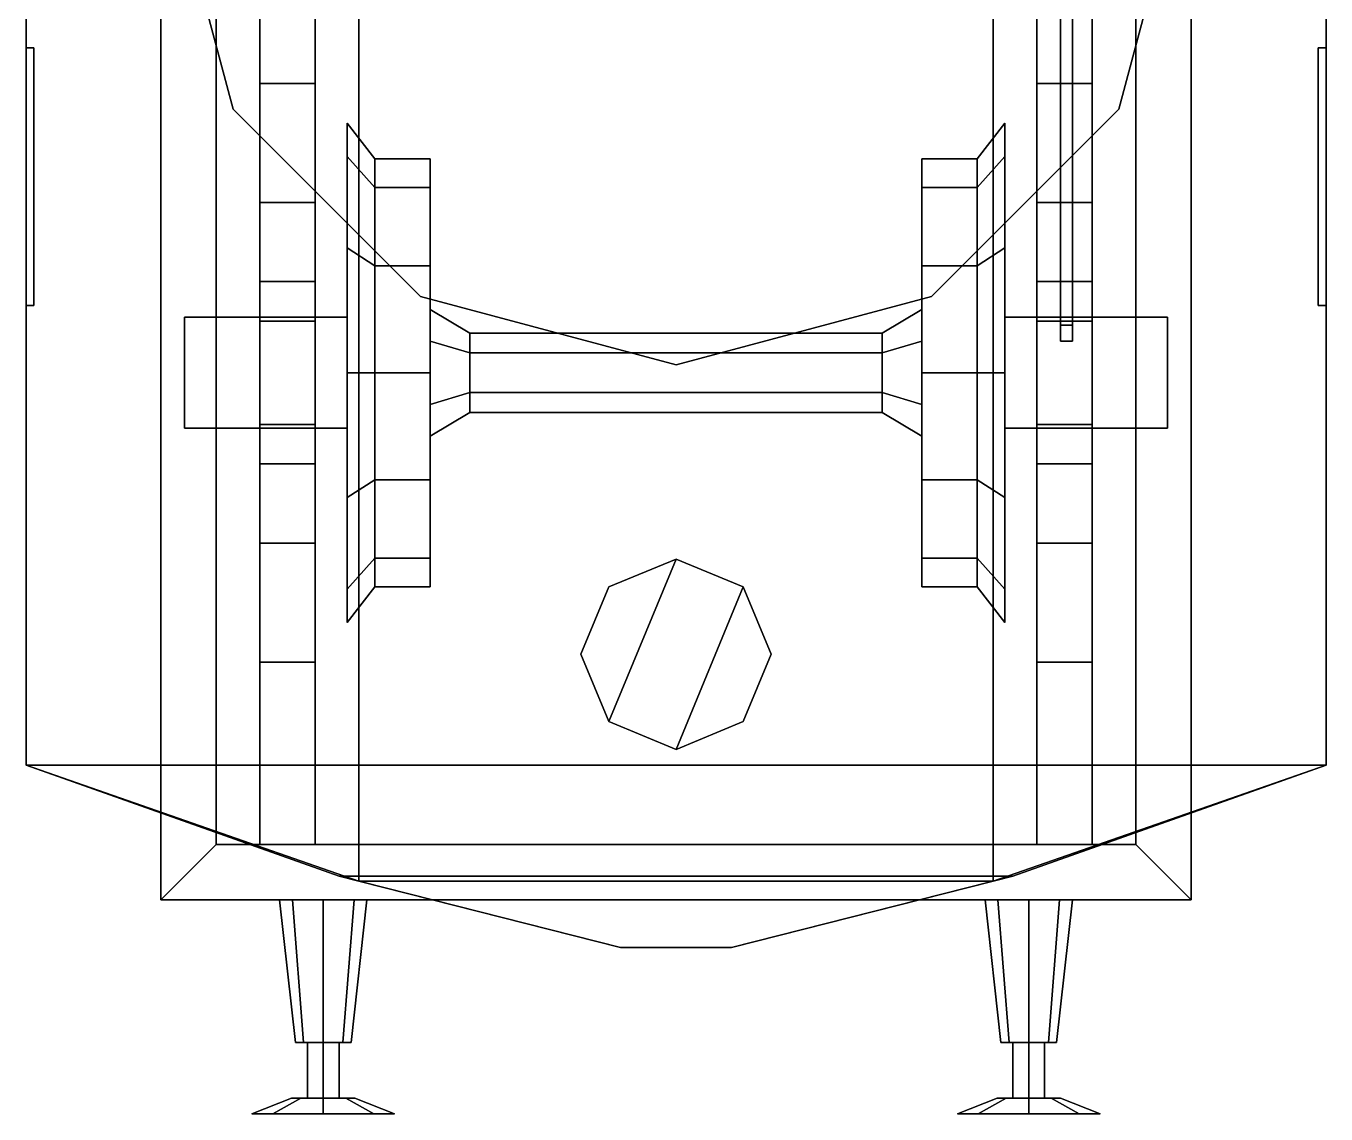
# Model space of a CAD drawing. Header units: millimetres. Extents: x -1.6 to 18.5, y -3.2 to 14.2.
# Drawn here: x -1.64 to 1.64, y -3.18 to -0.435 of the extents above; entities that cross this region are included whole.
import ezdxf

# ---------------------------------------------------------------- set-up
doc = ezdxf.new("R2010")
doc.units = ezdxf.units.MM
for name, color, linetype in [('buffer', 1, 'Continuous'), ('turret', 2, 'Continuous'), ('wheels', 2, 'Continuous')]:
    doc.layers.add(name, color=color, linetype=linetype)

msp = doc.modelspace()

# ---------------------------------------------------------------- linework, layer by layer
for points in [[(-1.3, -2.64, 1.31), (-1.3, -2.64, 1.58), (-1.3, 2.73, 1.58), (-1.3, 2.73, 1.31)], [(-1.3, 2.73, 1.31), (-1.16, 2.59, 1.31), (-1.16, -2.5, 1.31), (-1.3, -2.64, 1.31)], [(-1.3, 2.73, 1.58), (-1.3, -2.64, 1.58), (1.3, -2.64, 1.58), (1.3, 2.73, 1.58)], [(1.3, -2.64, 1.31), (1.16, -2.5, 1.31), (1.16, 2.59, 1.31), (1.3, 2.73, 1.31)], [(1.3, -2.64, 1.58), (1.3, -2.64, 1.31), (1.3, 2.73, 1.31), (1.3, 2.73, 1.58)], [(-1.16, 2.59, 1.31), (-1.16, 2.59, 1.58), (-1.16, -2.5, 1.58), (-1.16, -2.5, 1.31)], [(-0.91, -2.5, 1.31), (-1.05, -2.5, 1.31), (-1.05, 2.59, 1.31), (-0.91, 2.59, 1.31)], [(-1.05, 2.59, 1.58), (-1.05, 2.59, 1.31), (-1.05, -2.5, 1.31), (-1.05, -2.5, 1.58)], [(-0.91, -2.5, 1.58), (-0.91, -2.5, 1.31), (-0.91, 2.59, 1.31), (-0.91, 2.59, 1.58)], [(0.91, 2.59, 1.58), (0.91, 2.59, 1.31), (0.91, -2.5, 1.31), (0.91, -2.5, 1.58)], [(1.05, -2.5, 1.31), (0.91, -2.5, 1.31), (0.91, 2.59, 1.31), (1.05, 2.59, 1.31)], [(1.05, -2.5, 1.58), (1.05, -2.5, 1.31), (1.05, 2.59, 1.31), (1.05, 2.59, 1.58)], [(1.16, 2.59, 1.58), (1.16, 2.59, 1.31), (1.16, -2.5, 1.31), (1.16, -2.5, 1.58)], [(-1.29, 0, 1.58), (-1.1172, -0.645, 1.58), (-1.1172, -0.645, 1.66), (-1.29, 0, 1.66)], [(1, -1.19, 0.66), (0.97, -1.19, 0.68), (0.97, 0.02, 0.82), (1, 0.03, 0.8027)], [(0.97, -1.19, 0.68), (1, -1.19, 0.7), (1, 0.01, 0.8373), (0.97, 0.02, 0.82)], [(1, -1.19, 0.7), (1, -1.19, 0.66), (1, 0.03, 0.8027), (1, 0.01, 0.8373)], [(1.1172, -0.645, 1.58), (1.29, 0, 1.58), (1.29, 0, 1.66), (1.1172, -0.645, 1.66)], [(1, -1.23, 0.9527), (0.97, -1.23, 0.97), (0.97, -0.09, 0.97), (1, -0.08, 0.9527)], [(0.97, -1.23, 0.97), (1, -1.23, 0.9873), (1, -0.1, 0.9873), (0.97, -0.09, 0.97)], [(1, -1.23, 0.9873), (1, -1.23, 0.9527), (1, -0.08, 0.9527), (1, -0.1, 0.9873)], [(-1.1172, -0.645, 1.58), (-0.645, -1.1172, 1.58), (-0.645, -1.1172, 1.66), (-1.1172, -0.645, 1.66)], [(0.645, -1.1172, 1.58), (1.1172, -0.645, 1.58), (1.1172, -0.645, 1.66), (0.645, -1.1172, 1.66)], [(-0.645, -1.1172, 1.58), (0, -1.29, 1.58), (0, -1.29, 1.66), (-0.645, -1.1172, 1.66)], [(0, -1.29, 1.58), (0.645, -1.1172, 1.58), (0.645, -1.1172, 1.66), (0, -1.29, 1.66)], [(-1.3, -2.64, 1.31), (-1.16, -2.5, 1.31), (1.16, -2.5, 1.31), (1.3, -2.64, 1.31)], [(1.16, -2.5, 1.58), (1.16, -2.5, 1.31), (-1.16, -2.5, 1.31), (-1.16, -2.5, 1.58)], [(-1.3, -2.64, 1.58), (-1.3, -2.64, 1.31), (1.3, -2.64, 1.31), (1.3, -2.64, 1.58)]]:
    msp.add_3dface(points)
at = {"color": 5}
for points in [[(-0.91, -0.58, 1.24), (-0.91, -0.88, 1.07), (-1.05, -0.88, 1.07), (-1.05, -0.58, 1.24)], [(-1.05, -0.88, 1.07), (-1.05, -0.88, 1.31), (-1.05, -0.58, 1.31), (-1.05, -0.58, 1.24)], [(-1.05, -0.58, 1.24), (-1.05, -0.58, 1.31), (-0.91, -0.58, 1.31), (-0.91, -0.58, 1.24)], [(-0.91, -0.58, 1.31), (-0.91, -0.88, 1.31), (-0.91, -0.88, 1.07), (-0.91, -0.58, 1.24)], [(1.05, -0.58, 1.24), (1.05, -0.88, 1.07), (0.91, -0.88, 1.07), (0.91, -0.58, 1.24)], [(0.91, -0.88, 1.07), (0.91, -0.88, 1.31), (0.91, -0.58, 1.31), (0.91, -0.58, 1.24)], [(0.91, -0.58, 1.24), (0.91, -0.58, 1.31), (1.05, -0.58, 1.31), (1.05, -0.58, 1.24)], [(1.05, -0.58, 1.31), (1.05, -0.88, 1.31), (1.05, -0.88, 1.07), (1.05, -0.58, 1.24)], [(-1.05, -1.08, 0.96), (-1.05, -0.88, 1.15), (-0.91, -0.88, 1.15), (-0.91, -1.08, 0.96)], [(-0.91, -0.88, 1.07), (-0.91, -0.88, 1.15), (-1.05, -0.88, 1.15), (-1.05, -0.88, 1.07)], [(-0.91, -1.18, 1.16), (-0.91, -0.88, 1.23), (-1.05, -0.88, 1.23), (-1.05, -1.18, 1.16)], [(-1.05, -0.88, 1.23), (-1.05, -0.88, 1.15), (-1.05, -1.08, 0.96), (-1.05, -1.18, 1.16)], [(-0.91, -0.88, 1.23), (-0.91, -0.88, 1.31), (-1.05, -0.88, 1.31), (-1.05, -0.88, 1.23)], [(-0.91, -1.08, 0.96), (-0.91, -0.88, 1.15), (-0.91, -0.88, 1.23), (-0.91, -1.18, 1.16)], [(1.05, -0.88, 1.07), (1.05, -0.88, 1.15), (0.91, -0.88, 1.15), (0.91, -0.88, 1.07)], [(0.91, -1.08, 0.96), (0.91, -0.88, 1.15), (1.05, -0.88, 1.15), (1.05, -1.08, 0.96)], [(0.91, -0.88, 1.23), (0.91, -0.88, 1.15), (0.91, -1.08, 0.96), (0.91, -1.18, 1.16)], [(1.05, -0.88, 1.23), (1.05, -0.88, 1.31), (0.91, -0.88, 1.31), (0.91, -0.88, 1.23)], [(1.05, -1.18, 1.16), (1.05, -0.88, 1.23), (0.91, -0.88, 1.23), (0.91, -1.18, 1.16)], [(1.05, -1.08, 0.96), (1.05, -0.88, 1.15), (1.05, -0.88, 1.23), (1.05, -1.18, 1.16)], [(-1.05, -1.18, 1.16), (-1.05, -1.08, 0.96), (-1.05, -1.54, 0.96), (-1.05, -1.44, 1.16)], [(-1.05, -1.54, 0.96), (-1.05, -1.08, 0.96), (-0.91, -1.08, 0.96), (-0.91, -1.54, 0.96)], [(-0.91, -1.54, 0.96), (-0.91, -1.08, 0.96), (-0.91, -1.18, 1.16), (-0.91, -1.44, 1.16)], [(0.91, -1.08, 0.96), (0.91, -1.54, 0.96), (0.91, -1.44, 1.16), (0.91, -1.18, 1.16)], [(1.05, -1.08, 0.96), (1.05, -1.54, 0.96), (0.91, -1.54, 0.96), (0.91, -1.08, 0.96)], [(1.05, -1.44, 1.16), (1.05, -1.54, 0.96), (1.05, -1.08, 0.96), (1.05, -1.18, 1.16)], [(-0.83, -1.17, 0.93), (-0.83, -1.17, 0.66), (-1.24, -1.17, 0.66), (-1.16, -1.17, 0.93)], [(-1.16, -1.17, 0.93), (-1.24, -1.17, 0.66), (-1.24, -1.45, 0.66), (-1.16, -1.45, 0.93)], [(-1.24, -1.45, 0.66), (-1.24, -1.17, 0.66), (-0.83, -1.17, 0.66), (-0.83, -1.45, 0.66)], [(-0.83, -1.45, 0.93), (-0.83, -1.17, 0.93), (-1.16, -1.17, 0.93), (-1.16, -1.45, 0.93)], [(-0.91, -1.44, 1.16), (-0.91, -1.18, 1.16), (-1.05, -1.18, 1.16), (-1.05, -1.44, 1.16)], [(0.83, -1.17, 0.93), (0.83, -1.45, 0.93), (1.16, -1.45, 0.93), (1.16, -1.17, 0.93)], [(1.24, -1.17, 0.66), (1.24, -1.45, 0.66), (0.83, -1.45, 0.66), (0.83, -1.17, 0.66)], [(1.16, -1.17, 0.93), (1.24, -1.17, 0.66), (0.83, -1.17, 0.66), (0.83, -1.17, 0.93)], [(0.91, -1.18, 1.16), (0.91, -1.44, 1.16), (1.05, -1.44, 1.16), (1.05, -1.18, 1.16)], [(1.16, -1.45, 0.93), (1.24, -1.45, 0.66), (1.24, -1.17, 0.66), (1.16, -1.17, 0.93)], [(-1.05, -1.54, 0.96), (-1.05, -1.74, 1.15), (-1.05, -1.74, 1.23), (-1.05, -1.44, 1.16)], [(-1.05, -1.44, 1.16), (-1.05, -1.74, 1.23), (-0.91, -1.74, 1.23), (-0.91, -1.44, 1.16)], [(-0.91, -1.74, 1.23), (-0.91, -1.74, 1.15), (-0.91, -1.54, 0.96), (-0.91, -1.44, 1.16)], [(0.91, -1.54, 0.96), (0.91, -1.74, 1.15), (0.91, -1.74, 1.23), (0.91, -1.44, 1.16)], [(0.91, -1.44, 1.16), (0.91, -1.74, 1.23), (1.05, -1.74, 1.23), (1.05, -1.44, 1.16)], [(1.05, -1.74, 1.23), (1.05, -1.74, 1.15), (1.05, -1.54, 0.96), (1.05, -1.44, 1.16)], [(-1.16, -1.45, 0.93), (-1.24, -1.45, 0.66), (-0.83, -1.45, 0.66), (-0.83, -1.45, 0.93)], [(0.83, -1.45, 0.93), (0.83, -1.45, 0.66), (1.24, -1.45, 0.66), (1.16, -1.45, 0.93)], [(-0.91, -1.54, 0.96), (-0.91, -1.74, 1.15), (-1.05, -1.74, 1.15), (-1.05, -1.54, 0.96)], [(1.05, -1.54, 0.96), (1.05, -1.74, 1.15), (0.91, -1.74, 1.15), (0.91, -1.54, 0.96)], [(-1.05, -2.04, 1.31), (-1.05, -1.74, 1.31), (-1.05, -1.74, 1.07), (-1.05, -2.04, 1.24)], [(-1.05, -1.74, 1.07), (-1.05, -1.74, 1.15), (-0.91, -1.74, 1.15), (-0.91, -1.74, 1.07)], [(-1.05, -2.04, 1.24), (-1.05, -1.74, 1.07), (-0.91, -1.74, 1.07), (-0.91, -2.04, 1.24)], [(-1.05, -1.74, 1.23), (-1.05, -1.74, 1.31), (-0.91, -1.74, 1.31), (-0.91, -1.74, 1.23)], [(-0.91, -1.74, 1.07), (-0.91, -1.74, 1.31), (-0.91, -2.04, 1.31), (-0.91, -2.04, 1.24)], [(0.91, -1.74, 1.07), (0.91, -1.74, 1.15), (1.05, -1.74, 1.15), (1.05, -1.74, 1.07)], [(0.91, -2.04, 1.24), (0.91, -1.74, 1.07), (1.05, -1.74, 1.07), (1.05, -2.04, 1.24)], [(0.91, -2.04, 1.31), (0.91, -1.74, 1.31), (0.91, -1.74, 1.07), (0.91, -2.04, 1.24)], [(0.91, -1.74, 1.23), (0.91, -1.74, 1.31), (1.05, -1.74, 1.31), (1.05, -1.74, 1.23)], [(1.05, -1.74, 1.07), (1.05, -1.74, 1.31), (1.05, -2.04, 1.31), (1.05, -2.04, 1.24)], [(-0.91, -2.04, 1.24), (-0.91, -2.04, 1.31), (-1.05, -2.04, 1.31), (-1.05, -2.04, 1.24)], [(1.05, -2.04, 1.24), (1.05, -2.04, 1.31), (0.91, -2.04, 1.31), (0.91, -2.04, 1.24)]]:
    msp.add_3dface(points, dxfattribs=at)
at = {"layer": 'buffer'}
for points in [[(-0.9678, -2.64, 1.5278), (-1, -2.64, 1.45), (-0.96, -3, 1.45), (-0.9395, -3, 1.4995)], [(-1, -2.64, 1.45), (-0.9678, -2.64, 1.3722), (-0.9395, -3, 1.4005), (-0.96, -3, 1.45)], [(-0.89, -2.64, 1.56), (-0.9678, -2.64, 1.5278), (-0.9395, -3, 1.4995), (-0.89, -3, 1.52)], [(-0.9678, -2.64, 1.3722), (-0.89, -2.64, 1.34), (-0.89, -3, 1.38), (-0.9395, -3, 1.4005)], [(-0.8122, -2.64, 1.5278), (-0.89, -2.64, 1.56), (-0.89, -3, 1.52), (-0.8405, -3, 1.4995)], [(-0.89, -2.64, 1.34), (-0.8122, -2.64, 1.3722), (-0.8405, -3, 1.4005), (-0.89, -3, 1.38)], [(-0.78, -2.64, 1.45), (-0.8122, -2.64, 1.5278), (-0.8405, -3, 1.4995), (-0.82, -3, 1.45)], [(-0.8122, -2.64, 1.3722), (-0.78, -2.64, 1.45), (-0.82, -3, 1.45), (-0.8405, -3, 1.4005)], [(0.78, -2.64, 1.45), (0.8122, -2.64, 1.3722), (0.8405, -3, 1.4005), (0.82, -3, 1.45)], [(0.8122, -2.64, 1.5278), (0.78, -2.64, 1.45), (0.82, -3, 1.45), (0.8405, -3, 1.4995)], [(0.8122, -2.64, 1.3722), (0.89, -2.64, 1.34), (0.89, -3, 1.38), (0.8405, -3, 1.4005)], [(0.89, -2.64, 1.56), (0.8122, -2.64, 1.5278), (0.8405, -3, 1.4995), (0.89, -3, 1.52)], [(0.89, -2.64, 1.34), (0.9678, -2.64, 1.3722), (0.9395, -3, 1.4005), (0.89, -3, 1.38)], [(0.9678, -2.64, 1.5278), (0.89, -2.64, 1.56), (0.89, -3, 1.52), (0.9395, -3, 1.4995)], [(0.9678, -2.64, 1.3722), (1, -2.64, 1.45), (0.96, -3, 1.45), (0.9395, -3, 1.4005)], [(1, -2.64, 1.45), (0.9678, -2.64, 1.5278), (0.9395, -3, 1.4995), (0.96, -3, 1.45)], [(-0.89, -3, 1.38), (-0.9395, -3, 1.4995), (-0.96, -3, 1.45), (-0.9395, -3, 1.4005)], [(-0.8405, -3, 1.4005), (-0.89, -3, 1.52), (-0.9395, -3, 1.4995), (-0.89, -3, 1.38)], [(-0.89, -3.14, 1.41), (-0.93, -3.14, 1.45), (-0.93, -3, 1.45), (-0.89, -3, 1.41)], [(-0.93, -3.14, 1.45), (-0.89, -3.14, 1.49), (-0.89, -3, 1.49), (-0.93, -3, 1.45)], [(-0.82, -3, 1.45), (-0.8405, -3, 1.4995), (-0.89, -3, 1.52), (-0.8405, -3, 1.4005)], [(-0.85, -3.14, 1.45), (-0.89, -3.14, 1.41), (-0.89, -3, 1.41), (-0.85, -3, 1.45)], [(-0.89, -3.14, 1.49), (-0.85, -3.14, 1.45), (-0.85, -3, 1.45), (-0.89, -3, 1.49)], [(0.89, -3, 1.38), (0.8405, -3, 1.4995), (0.82, -3, 1.45), (0.8405, -3, 1.4005)], [(0.9395, -3, 1.4005), (0.89, -3, 1.52), (0.8405, -3, 1.4995), (0.89, -3, 1.38)], [(0.89, -3.14, 1.41), (0.85, -3.14, 1.45), (0.85, -3, 1.45), (0.89, -3, 1.41)], [(0.85, -3.14, 1.45), (0.89, -3.14, 1.49), (0.89, -3, 1.49), (0.85, -3, 1.45)], [(0.93, -3.14, 1.45), (0.89, -3.14, 1.41), (0.89, -3, 1.41), (0.93, -3, 1.45)], [(0.89, -3.14, 1.49), (0.93, -3.14, 1.45), (0.93, -3, 1.45), (0.89, -3, 1.49)], [(0.96, -3, 1.45), (0.9395, -3, 1.4995), (0.89, -3, 1.52), (0.9395, -3, 1.4005)], [(-0.9466, -3.14, 1.5066), (-0.97, -3.14, 1.45), (-1.07, -3.18, 1.45), (-1.0173, -3.18, 1.5773)], [(-0.97, -3.14, 1.45), (-0.9466, -3.14, 1.3934), (-1.0173, -3.18, 1.3227), (-1.07, -3.18, 1.45)], [(-0.89, -3.14, 1.53), (-0.9466, -3.14, 1.5066), (-1.0173, -3.18, 1.5773), (-0.89, -3.18, 1.63)], [(-0.9466, -3.14, 1.3934), (-0.89, -3.14, 1.37), (-0.89, -3.18, 1.27), (-1.0173, -3.18, 1.3227)], [(-0.97, -3.14, 1.45), (-0.9466, -3.14, 1.5066), (-0.89, -3.14, 1.53), (-0.9466, -3.14, 1.3934)], [(-0.9466, -3.14, 1.3934), (-0.89, -3.14, 1.53), (-0.8334, -3.14, 1.5066), (-0.89, -3.14, 1.37)], [(-0.89, -3.14, 1.37), (-0.8334, -3.14, 1.5066), (-0.81, -3.14, 1.45), (-0.8334, -3.14, 1.3934)], [(-0.8334, -3.14, 1.5066), (-0.89, -3.14, 1.53), (-0.89, -3.18, 1.63), (-0.7627, -3.18, 1.5773)], [(-0.89, -3.14, 1.37), (-0.8334, -3.14, 1.3934), (-0.7627, -3.18, 1.3227), (-0.89, -3.18, 1.27)], [(-0.81, -3.14, 1.45), (-0.8334, -3.14, 1.5066), (-0.7627, -3.18, 1.5773), (-0.71, -3.18, 1.45)], [(-0.8334, -3.14, 1.3934), (-0.81, -3.14, 1.45), (-0.71, -3.18, 1.45), (-0.7627, -3.18, 1.3227)], [(0.81, -3.14, 1.45), (0.8334, -3.14, 1.3934), (0.7627, -3.18, 1.3227), (0.71, -3.18, 1.45)], [(0.8334, -3.14, 1.5066), (0.81, -3.14, 1.45), (0.71, -3.18, 1.45), (0.7627, -3.18, 1.5773)], [(0.8334, -3.14, 1.3934), (0.89, -3.14, 1.37), (0.89, -3.18, 1.27), (0.7627, -3.18, 1.3227)], [(0.89, -3.14, 1.53), (0.8334, -3.14, 1.5066), (0.7627, -3.18, 1.5773), (0.89, -3.18, 1.63)], [(0.81, -3.14, 1.45), (0.8334, -3.14, 1.5066), (0.89, -3.14, 1.53), (0.8334, -3.14, 1.3934)], [(0.8334, -3.14, 1.3934), (0.89, -3.14, 1.53), (0.9466, -3.14, 1.5066), (0.89, -3.14, 1.37)], [(0.89, -3.14, 1.37), (0.9466, -3.14, 1.5066), (0.97, -3.14, 1.45), (0.9466, -3.14, 1.3934)], [(0.89, -3.14, 1.37), (0.9466, -3.14, 1.3934), (1.0173, -3.18, 1.3227), (0.89, -3.18, 1.27)], [(0.9466, -3.14, 1.5066), (0.89, -3.14, 1.53), (0.89, -3.18, 1.63), (1.0173, -3.18, 1.5773)], [(0.9466, -3.14, 1.3934), (0.97, -3.14, 1.45), (1.07, -3.18, 1.45), (1.0173, -3.18, 1.3227)], [(0.97, -3.14, 1.45), (0.9466, -3.14, 1.5066), (1.0173, -3.18, 1.5773), (1.07, -3.18, 1.45)], [(-1.0173, -3.18, 1.5773), (-1.07, -3.18, 1.45), (-1.0173, -3.18, 1.3227), (-0.89, -3.18, 1.63)], [(-0.89, -3.18, 1.63), (-1.0173, -3.18, 1.3227), (-0.89, -3.18, 1.27), (-0.7627, -3.18, 1.5773)], [(-0.7627, -3.18, 1.5773), (-0.89, -3.18, 1.27), (-0.7627, -3.18, 1.3227), (-0.71, -3.18, 1.45)], [(0.7627, -3.18, 1.5773), (0.71, -3.18, 1.45), (0.7627, -3.18, 1.3227), (0.89, -3.18, 1.63)], [(0.89, -3.18, 1.63), (0.7627, -3.18, 1.3227), (0.89, -3.18, 1.27), (1.0173, -3.18, 1.5773)], [(1.0173, -3.18, 1.5773), (0.89, -3.18, 1.27), (1.0173, -3.18, 1.3227), (1.07, -3.18, 1.45)]]:
    msp.add_3dface(points, dxfattribs=at)
at = {"layer": 'turret'}
for points in [[(-1.64, 1.34, 3.15), (-1.64, 1.34, 1.66), (-1.64, -2.3, 1.66), (-1.64, -2.3, 3.15)], [(-1.64, -2.3, 1.66), (-1.64, 1.34, 1.66), (1.64, 1.34, 1.66), (1.64, -2.3, 1.66)], [(1.64, -2.3, 1.66), (1.64, 1.34, 1.66), (1.64, 1.34, 3.15), (1.64, -2.3, 3.15)], [(-1.64, -2.3, 4.31), (-0.8, -2.5927, 5.5), (-0.8, 1.25, 5.5), (-1.64, 1.25, 4.31)], [(0.8, 1.25, 5.5), (0.8, -2.5927, 5.5), (1.64, -2.3, 4.31), (1.64, 1.25, 4.31)], [(-1.64, 1.03, 4.31), (-1.64, 1.03, 4.13), (-1.64, -2.3, 4.13), (-1.64, -2.3, 4.31)], [(1.64, -2.3, 4.13), (1.64, 1.03, 4.13), (1.64, 1.03, 4.31), (1.64, -2.3, 4.31)], [(-0.8, -0.05, 5.5), (-0.8, -2.5927, 5.5), (0.8, -2.5927, 5.5), (0.8, -0.05, 5.5)], [(-1.64, -0.38, 4.13), (-1.64, -0.38, 3.15), (-1.64, -0.49, 3.15), (-1.64, -0.49, 4.13)], [(1.64, -0.49, 3.15), (1.64, -0.38, 3.15), (1.64, -0.38, 4.13), (1.64, -0.49, 4.13)], [(-1.64, -0.49, 3.15), (-1.62, -0.49, 3.15), (-1.62, -0.49, 4.13), (-1.64, -0.49, 4.13)], [(-1.62, -1.14, 3.15), (-1.62, -0.49, 3.15), (-1.64, -0.49, 3.15), (-1.64, -1.14, 3.15)], [(-1.64, -1.14, 4.13), (-1.64, -0.49, 4.13), (-1.62, -0.49, 4.13), (-1.62, -1.14, 4.13)], [(-1.62, -0.49, 4.13), (-1.62, -0.49, 3.15), (-1.62, -1.14, 3.15), (-1.62, -1.14, 4.13)], [(1.62, -1.14, 3.15), (1.62, -0.49, 3.15), (1.62, -0.49, 4.13), (1.62, -1.14, 4.13)], [(1.62, -0.49, 3.15), (1.64, -0.49, 3.15), (1.64, -0.49, 4.13), (1.62, -0.49, 4.13)], [(1.64, -1.14, 3.15), (1.64, -0.49, 3.15), (1.62, -0.49, 3.15), (1.62, -1.14, 3.15)], [(1.62, -1.14, 4.13), (1.62, -0.49, 4.13), (1.64, -0.49, 4.13), (1.64, -1.14, 4.13)], [(-1.64, -1.14, 4.13), (-1.64, -1.14, 3.15), (-1.64, -2.3, 3.15), (-1.64, -2.3, 4.13)], [(-1.64, -1.14, 3.15), (-1.64, -1.14, 4.13), (-1.62, -1.14, 4.13), (-1.62, -1.14, 3.15)], [(1.62, -1.14, 3.15), (1.62, -1.14, 4.13), (1.64, -1.14, 4.13), (1.64, -1.14, 3.15)], [(1.64, -2.3, 3.15), (1.64, -1.14, 3.15), (1.64, -1.14, 4.13), (1.64, -2.3, 4.13)], [(-0.1697, -1.8503, 5.6), (-0.24, -2.02, 5.6), (-0.1697, -2.1897, 5.6), (0, -1.78, 5.6)], [(0, -1.78, 5.5), (-0.1697, -1.8503, 5.5), (-0.1697, -1.8503, 5.6), (0, -1.78, 5.6)], [(0, -1.78, 5.6), (-0.1697, -2.1897, 5.6), (0, -2.26, 5.6), (0.1697, -1.8503, 5.6)], [(0.1697, -1.8503, 5.5), (0, -1.78, 5.5), (0, -1.78, 5.6), (0.1697, -1.8503, 5.6)], [(-0.1697, -1.8503, 5.5), (-0.24, -2.02, 5.5), (-0.24, -2.02, 5.6), (-0.1697, -1.8503, 5.6)], [(0.1697, -1.8503, 5.6), (0, -2.26, 5.6), (0.1697, -2.1897, 5.6), (0.24, -2.02, 5.6)], [(0.24, -2.02, 5.5), (0.1697, -1.8503, 5.5), (0.1697, -1.8503, 5.6), (0.24, -2.02, 5.6)], [(-0.24, -2.02, 5.5), (-0.1697, -2.1897, 5.5), (-0.1697, -2.1897, 5.6), (-0.24, -2.02, 5.6)], [(0.1697, -2.1897, 5.5), (0.24, -2.02, 5.5), (0.24, -2.02, 5.6), (0.1697, -2.1897, 5.6)], [(-0.1697, -2.1897, 5.5), (0, -2.26, 5.5), (0, -2.26, 5.6), (-0.1697, -2.1897, 5.6)], [(0, -2.26, 5.5), (0.1697, -2.1897, 5.5), (0.1697, -2.1897, 5.6), (0, -2.26, 5.6)], [(-1.64, -2.3, 4.31), (-1.64, -2.3, 1.66), (-0.85, -2.58, 1.66), (-0.85, -2.58, 5.03)], [(-0.85, -2.58, 1.66), (-1.64, -2.3, 1.66), (1.64, -2.3, 1.66), (0.85, -2.58, 1.66)], [(-0.8, -2.5927, 5.5), (-1.64, -2.3, 4.31), (-1.64, -2.3, 4.31), (-0.85, -2.58, 5.03)], [(0.8, -2.5927, 5.5), (0.85, -2.58, 5.03), (0.85, -2.58, 5.03), (1.64, -2.3, 4.31)], [(0.85, -2.58, 1.66), (1.64, -2.3, 1.66), (1.64, -2.3, 4.31), (0.85, -2.58, 5.03)], [(-0.85, -2.58, 1.66), (-0.14, -2.76, 1.66), (-0.14, -2.76, 5.5), (-0.85, -2.58, 5.03)], [(0.85, -2.58, 1.66), (0.14, -2.76, 1.66), (-0.14, -2.76, 1.66), (-0.85, -2.58, 1.66)], [(-0.8, -2.5927, 5.5), (-0.85, -2.58, 5.03), (-0.85, -2.58, 5.03), (-0.14, -2.76, 5.5)], [(0.14, -2.76, 5.5), (0.14, -2.76, 1.66), (0.85, -2.58, 1.66), (0.85, -2.58, 5.03)], [(0.8, -2.5927, 5.5), (0.14, -2.76, 5.5), (0.14, -2.76, 5.5), (0.85, -2.58, 5.03)], [(-0.8, -2.5927, 5.5), (-0.14, -2.76, 5.5), (0.14, -2.76, 5.5), (0.8, -2.5927, 5.5)], [(-0.14, -2.76, 5.5), (-0.14, -2.76, 1.66), (0.14, -2.76, 1.66), (0.14, -2.76, 5.5)]]:
    msp.add_3dface(points, dxfattribs=at)
at = {"layer": 'wheels'}
for points in [[(-0.83, -1.625, 0.2644), (-0.83, -1.8556, 0.495), (-0.83, -0.68, 0.81), (-0.83, -0.7644, 0.495)], [(-0.83, -1.8556, 0.495), (-0.83, -1.94, 0.81), (-0.83, -0.7644, 1.125), (-0.83, -0.68, 0.81)], [(-0.76, -0.77, 0.81), (-0.76, -0.8423, 0.54), (-0.83, -0.7644, 0.495), (-0.83, -0.68, 0.81)], [(-0.76, -0.8423, 1.08), (-0.76, -0.77, 0.81), (-0.83, -0.68, 0.81), (-0.83, -0.7644, 1.125)], [(0.76, -0.77, 0.81), (0.76, -0.8423, 1.08), (0.83, -0.7644, 1.125), (0.83, -0.68, 0.81)], [(0.76, -0.8423, 0.54), (0.76, -0.77, 0.81), (0.83, -0.68, 0.81), (0.83, -0.7644, 0.495)], [(0.83, -0.68, 0.81), (0.83, -0.7644, 1.125), (0.83, -1.625, 1.3556), (0.83, -1.8556, 1.125)], [(0.83, -0.7644, 0.495), (0.83, -0.68, 0.81), (0.83, -1.8556, 1.125), (0.83, -1.94, 0.81)], [(-0.83, -1.31, 0.18), (-0.83, -1.625, 0.2644), (-0.83, -0.7644, 0.495), (-0.83, -0.995, 0.2644)], [(-0.83, -1.94, 0.81), (-0.83, -1.8556, 1.125), (-0.83, -0.995, 1.3556), (-0.83, -0.7644, 1.125)], [(-0.76, -0.8423, 0.54), (-0.76, -1.04, 0.3423), (-0.83, -0.995, 0.2644), (-0.83, -0.7644, 0.495)], [(-0.76, -1.04, 1.2777), (-0.76, -0.8423, 1.08), (-0.83, -0.7644, 1.125), (-0.83, -0.995, 1.3556)], [(-0.62, -0.77, 0.81), (-0.62, -0.8423, 0.54), (-0.76, -0.8423, 0.54), (-0.76, -0.77, 0.81)], [(-0.62, -0.8423, 1.08), (-0.62, -0.77, 0.81), (-0.76, -0.77, 0.81), (-0.76, -0.8423, 1.08)], [(-0.62, -1.15, 0.81), (-0.62, -1.15, 0.81), (-0.62, -0.8423, 0.54), (-0.62, -0.77, 0.81)], [(-0.62, -1.23, 0.9486), (-0.62, -1.15, 0.81), (-0.62, -0.77, 0.81), (-0.62, -0.8423, 1.08)], [(0.62, -0.77, 0.81), (0.62, -0.8423, 1.08), (0.76, -0.8423, 1.08), (0.76, -0.77, 0.81)], [(0.62, -0.8423, 0.54), (0.62, -0.77, 0.81), (0.76, -0.77, 0.81), (0.76, -0.8423, 0.54)], [(0.62, -1.23, 0.6714), (0.62, -1.15, 0.81), (0.62, -0.77, 0.81), (0.62, -0.8423, 0.54)], [(0.62, -1.15, 0.81), (0.62, -1.15, 0.81), (0.62, -0.8423, 1.08), (0.62, -0.77, 0.81)], [(0.76, -0.8423, 1.08), (0.76, -1.04, 1.2777), (0.83, -0.995, 1.3556), (0.83, -0.7644, 1.125)], [(0.76, -1.04, 0.3423), (0.76, -0.8423, 0.54), (0.83, -0.7644, 0.495), (0.83, -0.995, 0.2644)], [(0.83, -0.7644, 1.125), (0.83, -0.995, 1.3556), (0.83, -1.31, 1.44), (0.83, -1.625, 1.3556)], [(0.83, -0.995, 0.2644), (0.83, -0.7644, 0.495), (0.83, -1.94, 0.81), (0.83, -1.8556, 0.495)], [(-0.62, -0.8423, 0.54), (-0.62, -1.04, 0.3423), (-0.76, -1.04, 0.3423), (-0.76, -0.8423, 0.54)], [(-0.62, -1.04, 1.2777), (-0.62, -0.8423, 1.08), (-0.76, -0.8423, 1.08), (-0.76, -1.04, 1.2777)], [(-0.62, -1.15, 0.81), (-0.62, -1.23, 0.6714), (-0.62, -1.04, 0.3423), (-0.62, -0.8423, 0.54)], [(-0.62, -1.23, 0.9486), (-0.62, -1.23, 0.9486), (-0.62, -0.8423, 1.08), (-0.62, -1.04, 1.2777)], [(0.62, -0.8423, 1.08), (0.62, -1.04, 1.2777), (0.76, -1.04, 1.2777), (0.76, -0.8423, 1.08)], [(0.62, -1.04, 0.3423), (0.62, -0.8423, 0.54), (0.76, -0.8423, 0.54), (0.76, -1.04, 0.3423)], [(0.62, -1.23, 0.6714), (0.62, -1.23, 0.6714), (0.62, -0.8423, 0.54), (0.62, -1.04, 0.3423)], [(0.62, -1.15, 0.81), (0.62, -1.23, 0.9486), (0.62, -1.04, 1.2777), (0.62, -0.8423, 1.08)], [(-0.83, -1.8556, 1.125), (-0.83, -1.625, 1.3556), (-0.83, -1.31, 1.44), (-0.83, -0.995, 1.3556)], [(-0.76, -1.04, 0.3423), (-0.76, -1.31, 0.27), (-0.83, -1.31, 0.18), (-0.83, -0.995, 0.2644)], [(-0.76, -1.31, 1.35), (-0.76, -1.04, 1.2777), (-0.83, -0.995, 1.3556), (-0.83, -1.31, 1.44)], [(0.76, -1.04, 1.2777), (0.76, -1.31, 1.35), (0.83, -1.31, 1.44), (0.83, -0.995, 1.3556)], [(0.76, -1.31, 0.27), (0.76, -1.04, 0.3423), (0.83, -0.995, 0.2644), (0.83, -1.31, 0.18)], [(0.83, -1.31, 0.18), (0.83, -0.995, 0.2644), (0.83, -1.8556, 0.495), (0.83, -1.625, 0.2644)], [(-0.62, -1.04, 0.3423), (-0.62, -1.31, 0.27), (-0.76, -1.31, 0.27), (-0.76, -1.04, 0.3423)], [(-0.62, -1.31, 1.35), (-0.62, -1.04, 1.2777), (-0.76, -1.04, 1.2777), (-0.76, -1.31, 1.35)], [(-0.62, -1.23, 0.6714), (-0.62, -1.23, 0.6714), (-0.62, -1.31, 0.27), (-0.62, -1.04, 0.3423)], [(-0.62, -1.39, 0.9486), (-0.62, -1.23, 0.9486), (-0.62, -1.04, 1.2777), (-0.62, -1.31, 1.35)], [(0.62, -1.04, 1.2777), (0.62, -1.31, 1.35), (0.76, -1.31, 1.35), (0.76, -1.04, 1.2777)], [(0.62, -1.31, 0.27), (0.62, -1.04, 0.3423), (0.76, -1.04, 0.3423), (0.76, -1.31, 0.27)], [(0.62, -1.23, 0.9486), (0.62, -1.23, 0.9486), (0.62, -1.31, 1.35), (0.62, -1.04, 1.2777)], [(0.62, -1.39, 0.6714), (0.62, -1.23, 0.6714), (0.62, -1.04, 0.3423), (0.62, -1.31, 0.27)], [(-0.62, -1.15, 0.81), (-0.62, -1.23, 0.9486), (-0.52, -1.26, 0.8966), (-0.52, -1.21, 0.81)], [(-0.62, -1.23, 0.6714), (-0.62, -1.15, 0.81), (-0.52, -1.21, 0.81), (-0.52, -1.26, 0.7234)], [(0.62, -1.15, 0.81), (0.62, -1.23, 0.6714), (0.52, -1.26, 0.7234), (0.52, -1.21, 0.81)], [(0.62, -1.23, 0.9486), (0.62, -1.15, 0.81), (0.52, -1.21, 0.81), (0.52, -1.26, 0.8966)], [(-0.52, -1.21, 0.81), (-0.52, -1.26, 0.8966), (0.52, -1.26, 0.8966), (0.52, -1.21, 0.81)], [(-0.52, -1.26, 0.7234), (-0.52, -1.21, 0.81), (0.52, -1.21, 0.81), (0.52, -1.26, 0.7234)], [(-0.62, -1.23, 0.6714), (-0.62, -1.39, 0.6714), (-0.62, -1.58, 0.3423), (-0.62, -1.31, 0.27)], [(-0.62, -1.23, 0.9486), (-0.62, -1.39, 0.9486), (-0.52, -1.36, 0.8966), (-0.52, -1.26, 0.8966)], [(-0.62, -1.39, 0.6714), (-0.62, -1.23, 0.6714), (-0.52, -1.26, 0.7234), (-0.52, -1.36, 0.7234)], [(0.62, -1.23, 0.6714), (0.62, -1.39, 0.6714), (0.52, -1.36, 0.7234), (0.52, -1.26, 0.7234)], [(0.62, -1.39, 0.9486), (0.62, -1.23, 0.9486), (0.52, -1.26, 0.8966), (0.52, -1.36, 0.8966)], [(0.62, -1.23, 0.9486), (0.62, -1.39, 0.9486), (0.62, -1.58, 1.2777), (0.62, -1.31, 1.35)], [(-0.52, -1.26, 0.8966), (-0.52, -1.36, 0.8966), (0.52, -1.36, 0.8966), (0.52, -1.26, 0.8966)], [(-0.52, -1.36, 0.7234), (-0.52, -1.26, 0.7234), (0.52, -1.26, 0.7234), (0.52, -1.36, 0.7234)], [(-0.76, -1.58, 1.2777), (-0.76, -1.31, 1.35), (-0.83, -1.31, 1.44), (-0.83, -1.625, 1.3556)], [(-0.76, -1.31, 0.27), (-0.76, -1.58, 0.3423), (-0.83, -1.625, 0.2644), (-0.83, -1.31, 0.18)], [(-0.62, -1.58, 1.2777), (-0.62, -1.31, 1.35), (-0.76, -1.31, 1.35), (-0.76, -1.58, 1.2777)], [(-0.62, -1.31, 0.27), (-0.62, -1.58, 0.3423), (-0.76, -1.58, 0.3423), (-0.76, -1.31, 0.27)], [(-0.62, -1.39, 0.9486), (-0.62, -1.39, 0.9486), (-0.62, -1.31, 1.35), (-0.62, -1.58, 1.2777)], [(0.62, -1.31, 1.35), (0.62, -1.58, 1.2777), (0.76, -1.58, 1.2777), (0.76, -1.31, 1.35)], [(0.62, -1.58, 0.3423), (0.62, -1.31, 0.27), (0.76, -1.31, 0.27), (0.76, -1.58, 0.3423)], [(0.62, -1.39, 0.6714), (0.62, -1.39, 0.6714), (0.62, -1.31, 0.27), (0.62, -1.58, 0.3423)], [(0.76, -1.31, 1.35), (0.76, -1.58, 1.2777), (0.83, -1.625, 1.3556), (0.83, -1.31, 1.44)], [(0.76, -1.58, 0.3423), (0.76, -1.31, 0.27), (0.83, -1.31, 0.18), (0.83, -1.625, 0.2644)], [(-0.62, -1.39, 0.9486), (-0.62, -1.47, 0.81), (-0.52, -1.41, 0.81), (-0.52, -1.36, 0.8966)], [(-0.62, -1.47, 0.81), (-0.62, -1.39, 0.6714), (-0.52, -1.36, 0.7234), (-0.52, -1.41, 0.81)], [(-0.52, -1.36, 0.8966), (-0.52, -1.41, 0.81), (0.52, -1.41, 0.81), (0.52, -1.36, 0.8966)], [(-0.52, -1.41, 0.81), (-0.52, -1.36, 0.7234), (0.52, -1.36, 0.7234), (0.52, -1.41, 0.81)], [(0.62, -1.39, 0.6714), (0.62, -1.47, 0.81), (0.52, -1.41, 0.81), (0.52, -1.36, 0.7234)], [(0.62, -1.47, 0.81), (0.62, -1.39, 0.9486), (0.52, -1.36, 0.8966), (0.52, -1.41, 0.81)], [(-0.62, -1.47, 0.81), (-0.62, -1.39, 0.9486), (-0.62, -1.58, 1.2777), (-0.62, -1.7777, 1.08)], [(-0.62, -1.39, 0.6714), (-0.62, -1.47, 0.81), (-0.62, -1.85, 0.81), (-0.62, -1.7777, 0.54)], [(-0.62, -1.39, 0.6714), (-0.62, -1.39, 0.6714), (-0.62, -1.7777, 0.54), (-0.62, -1.58, 0.3423)], [(0.62, -1.39, 0.9486), (0.62, -1.39, 0.9486), (0.62, -1.7777, 1.08), (0.62, -1.58, 1.2777)], [(0.62, -1.39, 0.9486), (0.62, -1.47, 0.81), (0.62, -1.85, 0.81), (0.62, -1.7777, 1.08)], [(0.62, -1.47, 0.81), (0.62, -1.39, 0.6714), (0.62, -1.58, 0.3423), (0.62, -1.7777, 0.54)], [(-0.62, -1.47, 0.81), (-0.62, -1.47, 0.81), (-0.62, -1.7777, 1.08), (-0.62, -1.85, 0.81)], [(0.62, -1.47, 0.81), (0.62, -1.47, 0.81), (0.62, -1.7777, 0.54), (0.62, -1.85, 0.81)], [(-0.76, -1.58, 0.3423), (-0.76, -1.7777, 0.54), (-0.83, -1.8556, 0.495), (-0.83, -1.625, 0.2644)], [(-0.76, -1.7777, 1.08), (-0.76, -1.58, 1.2777), (-0.83, -1.625, 1.3556), (-0.83, -1.8556, 1.125)], [(-0.62, -1.58, 0.3423), (-0.62, -1.7777, 0.54), (-0.76, -1.7777, 0.54), (-0.76, -1.58, 0.3423)], [(-0.62, -1.7777, 1.08), (-0.62, -1.58, 1.2777), (-0.76, -1.58, 1.2777), (-0.76, -1.7777, 1.08)], [(0.62, -1.58, 1.2777), (0.62, -1.7777, 1.08), (0.76, -1.7777, 1.08), (0.76, -1.58, 1.2777)], [(0.62, -1.7777, 0.54), (0.62, -1.58, 0.3423), (0.76, -1.58, 0.3423), (0.76, -1.7777, 0.54)], [(0.76, -1.58, 1.2777), (0.76, -1.7777, 1.08), (0.83, -1.8556, 1.125), (0.83, -1.625, 1.3556)], [(0.76, -1.7777, 0.54), (0.76, -1.58, 0.3423), (0.83, -1.625, 0.2644), (0.83, -1.8556, 0.495)], [(-0.76, -1.7777, 0.54), (-0.76, -1.85, 0.81), (-0.83, -1.94, 0.81), (-0.83, -1.8556, 0.495)], [(-0.76, -1.85, 0.81), (-0.76, -1.7777, 1.08), (-0.83, -1.8556, 1.125), (-0.83, -1.94, 0.81)], [(-0.62, -1.7777, 0.54), (-0.62, -1.85, 0.81), (-0.76, -1.85, 0.81), (-0.76, -1.7777, 0.54)], [(-0.62, -1.85, 0.81), (-0.62, -1.7777, 1.08), (-0.76, -1.7777, 1.08), (-0.76, -1.85, 0.81)], [(0.62, -1.7777, 1.08), (0.62, -1.85, 0.81), (0.76, -1.85, 0.81), (0.76, -1.7777, 1.08)], [(0.62, -1.85, 0.81), (0.62, -1.7777, 0.54), (0.76, -1.7777, 0.54), (0.76, -1.85, 0.81)], [(0.76, -1.7777, 1.08), (0.76, -1.85, 0.81), (0.83, -1.94, 0.81), (0.83, -1.8556, 1.125)], [(0.76, -1.85, 0.81), (0.76, -1.7777, 0.54), (0.83, -1.8556, 0.495), (0.83, -1.94, 0.81)]]:
    msp.add_3dface(points, dxfattribs=at)

doc.saveas('drawing.dxf')
